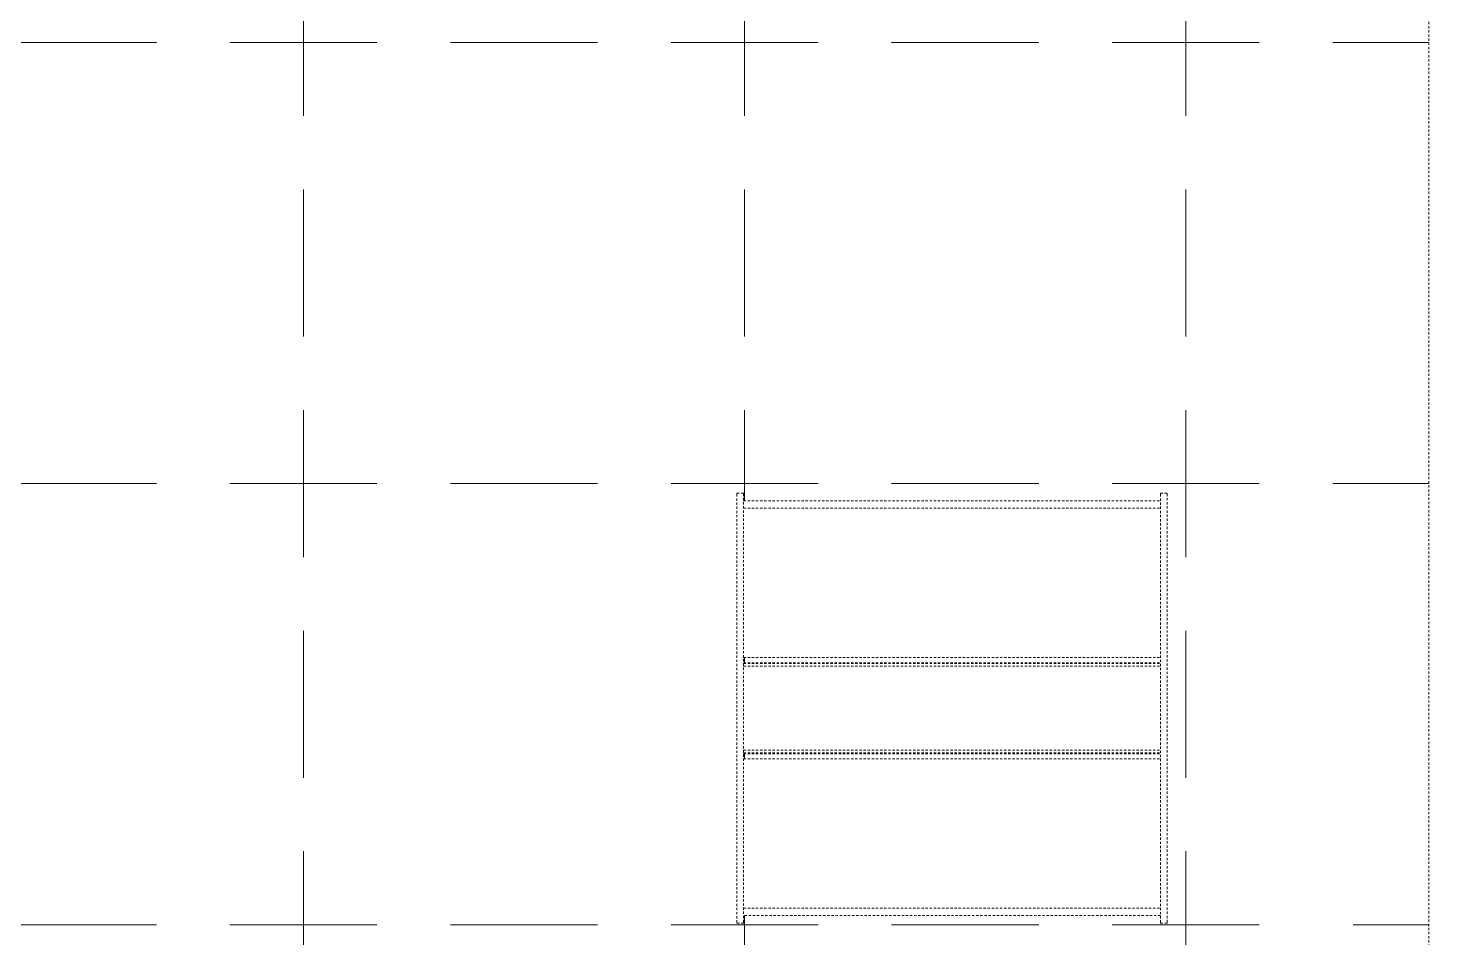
# Model space of a CAD drawing. Header units: inches. Extents: x 741 to 3125, y 9 to 2134.
# Drawn here: x 2162.7 to 2238.9, y 2004.4 to 2053.9 of the extents above; entities that cross this region are included whole.
import ezdxf

# ---------------------------------------------------------------- set-up
doc = ezdxf.new("R2010")
doc.units = ezdxf.units.IN
doc.header["$MEASUREMENT"] = 0
doc.linetypes.add('Demolished', pattern=[0.1875, 0.125, -0.0625])
for name, color, linetype, lineweight in [('A-CLNG-PATT', 13, 'Demolished', 9), ('E-LITE-EQPM', 33, 'Demolished', 9), ('I-WALL', 2, 'Continuous', 13)]:
    doc.layers.add(name, color=color, linetype=linetype, lineweight=lineweight)

# ---------------------------------------------------------------- blocks, each defined once
blk = doc.blocks.new('L-Recessed-Axis-Day-Acrylic - 2 x 2-V15-Level XX  RCP DEMO')
at = {"layer": 'E-LITE-EQPM', "color": 7}
for p, q in [((-11.699, 11.699), (-11.339, 11.699)), ((-11.699, 11.639), (-11.699, 11.699)), ((-11.699, 11.699), (-11.699, 11.639)), ((-11.699, 11.639), (-11.699, -11.639)), ((-11.339, 11.639), (-11.339, 11.699)), ((-11.339, 11.699), (-11.339, 11.639)), ((-11.339, -11.639), (-11.339, 11.639)), ((11.339, 11.699), (11.699, 11.699)), ((11.339, 11.639), (11.339, 11.699)), ((11.339, 11.699), (11.339, 11.639)), ((11.339, 11.639), (11.339, -11.639)), ((11.699, 11.639), (11.699, 11.699)), ((11.699, 11.699), (11.699, 11.639)), ((11.699, -11.639), (11.699, 11.639)), ((-11.339, 11.279), (11.339, 11.279)), ((-11.339, 10.882), (11.339, 10.882)), ((-11.339, 2.759), (11.339, 2.759)), ((-11.339, 2.474), (11.339, 2.474)), ((-11.339, 2.428), (11.339, 2.428)), ((-11.339, 2.288), (11.339, 2.288)), ((-11.339, -2.288), (11.339, -2.288)), ((-11.339, -2.428), (11.339, -2.428)), ((-11.339, -2.474), (11.339, -2.474)), ((-11.339, -2.759), (11.339, -2.759)), ((-11.339, -10.882), (11.339, -10.882)), ((11.339, -11.279), (-11.339, -11.279)), ((-11.699, -11.639), (-11.699, -11.699)), ((-11.699, -11.699), (-11.699, -11.639)), ((-11.339, -11.699), (-11.699, -11.699)), ((-11.339, -11.639), (-11.339, -11.699)), ((-11.339, -11.699), (-11.339, -11.639)), ((11.339, -11.639), (11.339, -11.699)), ((11.339, -11.699), (11.339, -11.639)), ((11.699, -11.699), (11.339, -11.699)), ((11.699, -11.639), (11.699, -11.699)), ((11.699, -11.699), (11.699, -11.639))]:
    blk.add_line(p, q, dxfattribs=at)

msp = doc.modelspace()

# ---------------------------------------------------------------- hatches: boundary and pattern name
at = {"layer": 'A-CLNG-PATT', "lineweight": 13}
h = msp.add_hatch(dxfattribs=at)
h.set_pattern_fill('FP_19', color=10, style=0, pattern_type=2)
h.set_pattern_definition([(0, (2153.632, 2053.112), (24, -24), [4, -4, 8, -4, -4]), (0, (2153.632, 2053.112), (24, -24), [-20, 4, 0]), (270, (2153.632, 2053.112), (-24, -24), [4, -4, 8, -4, -4]), (270, (2153.632, 2053.112), (-24, -24), [-20, 4, 0])])
h.paths.add_polyline_path([(2197.138, 1992.245), (2197.138, 1992.995), (2233.388, 1992.995), (2233.388, 2028.995), (2234.763, 2028.995), (2234.763, 1992.995), (2236.388, 1992.995), (2236.388, 1992.245), (2238.888, 1992.245), (2238.888, 2113.98), (2141.283, 2113.98), (2141.283, 2092.917), (2117.283, 2092.917), (2117.283, 2113.98), (2068.376, 2113.98), (2068.376, 2100.611), (2077.626, 2100.611), (2077.626, 1992.245), (2181.356, 1992.245)], flags=0)
h.paths.add_polyline_path([(2201.239, 2005.278), (2201.239, 2028.556), (2201.599, 2028.556), (2201.599, 2028.196), (2224.278, 2028.196), (2224.278, 2028.556), (2224.638, 2028.556), (2224.638, 2005.278), (2224.278, 2005.278), (2224.278, 2005.639), (2201.599, 2005.639), (2201.599, 2005.278)], flags=0)
h.paths.add_polyline_path([(2104.278, 2005.278), (2104.278, 2005.639), (2081.599, 2005.639), (2081.599, 2005.278), (2081.239, 2005.278), (2081.239, 2028.556), (2081.599, 2028.556), (2081.599, 2028.196), (2104.278, 2028.196), (2104.278, 2028.556), (2104.638, 2028.556), (2104.638, 2005.278)], flags=0)
h.paths.add_polyline_path([(2217.642, 2014.159), (2224.278, 2014.159), (2224.278, 2014.443), (2201.599, 2014.443), (2201.599, 2014.159), (2205.693, 2014.159)], flags=0)
h.paths.add_polyline_path([(2091.483, 2014.159), (2104.278, 2014.159), (2104.278, 2014.443), (2081.599, 2014.443), (2081.599, 2014.159), (2086.258, 2014.159)], flags=0)
h.paths.add_polyline_path([(2224.278, 2019.391), (2224.278, 2019.676), (2201.599, 2019.676), (2201.599, 2019.391), (2212.569, 2019.391)], flags=0)
h.paths.add_polyline_path([(2104.278, 2019.391), (2104.278, 2019.676), (2081.599, 2019.676), (2081.599, 2019.391), (2094.791, 2019.391)], flags=0)
h.paths.add_polyline_path([(2081.599, 2077.028), (2081.239, 2077.028), (2081.239, 2100.306), (2081.599, 2100.306), (2081.599, 2099.946), (2104.278, 2099.946), (2104.278, 2100.306), (2104.638, 2100.306), (2104.638, 2077.028), (2104.278, 2077.028), (2104.278, 2077.389), (2081.599, 2077.389)], flags=0)
h.paths.add_polyline_path([(2224.278, 2077.778), (2224.278, 2078.139), (2201.599, 2078.139), (2201.599, 2077.778), (2201.239, 2077.778), (2201.239, 2101.056), (2201.599, 2101.056), (2201.599, 2100.696), (2224.278, 2100.696), (2224.278, 2101.056), (2224.638, 2101.056), (2224.638, 2077.778)], flags=0)
h.paths.add_polyline_path([(2104.278, 2085.909), (2104.278, 2086.193), (2081.599, 2086.193), (2081.599, 2085.909), (2084.006, 2085.909)], flags=0)
h.paths.add_polyline_path([(2201.599, 2086.659), (2224.278, 2086.659), (2224.278, 2086.943), (2201.599, 2086.943)], flags=0)
h.paths.add_polyline_path([(2084.006, 2091.141), (2104.278, 2091.141), (2104.278, 2091.426), (2081.599, 2091.426), (2081.599, 2091.141)], flags=0)
h.paths.add_polyline_path([(2201.599, 2091.891), (2224.278, 2091.891), (2224.278, 2092.176), (2201.599, 2092.176)], flags=0)

# ---------------------------------------------------------------- linework, layer by layer
at = {"layer": 'I-WALL', "color": 250, "linetype": 'Demolished', "lineweight": 20}
msp.add_line((2238.888, 1992.245), (2238.888, 2112.917), dxfattribs=at)

# ---------------------------------------------------------------- block references
at = {"layer": 'E-LITE-EQPM', "color": 7}
msp.add_blockref('L-Recessed-Axis-Day-Acrylic - 2 x 2-V15-Level XX  RCP DEMO', (2212.939, 2016.917), dxfattribs=at)

doc.saveas('drawing.dxf')
